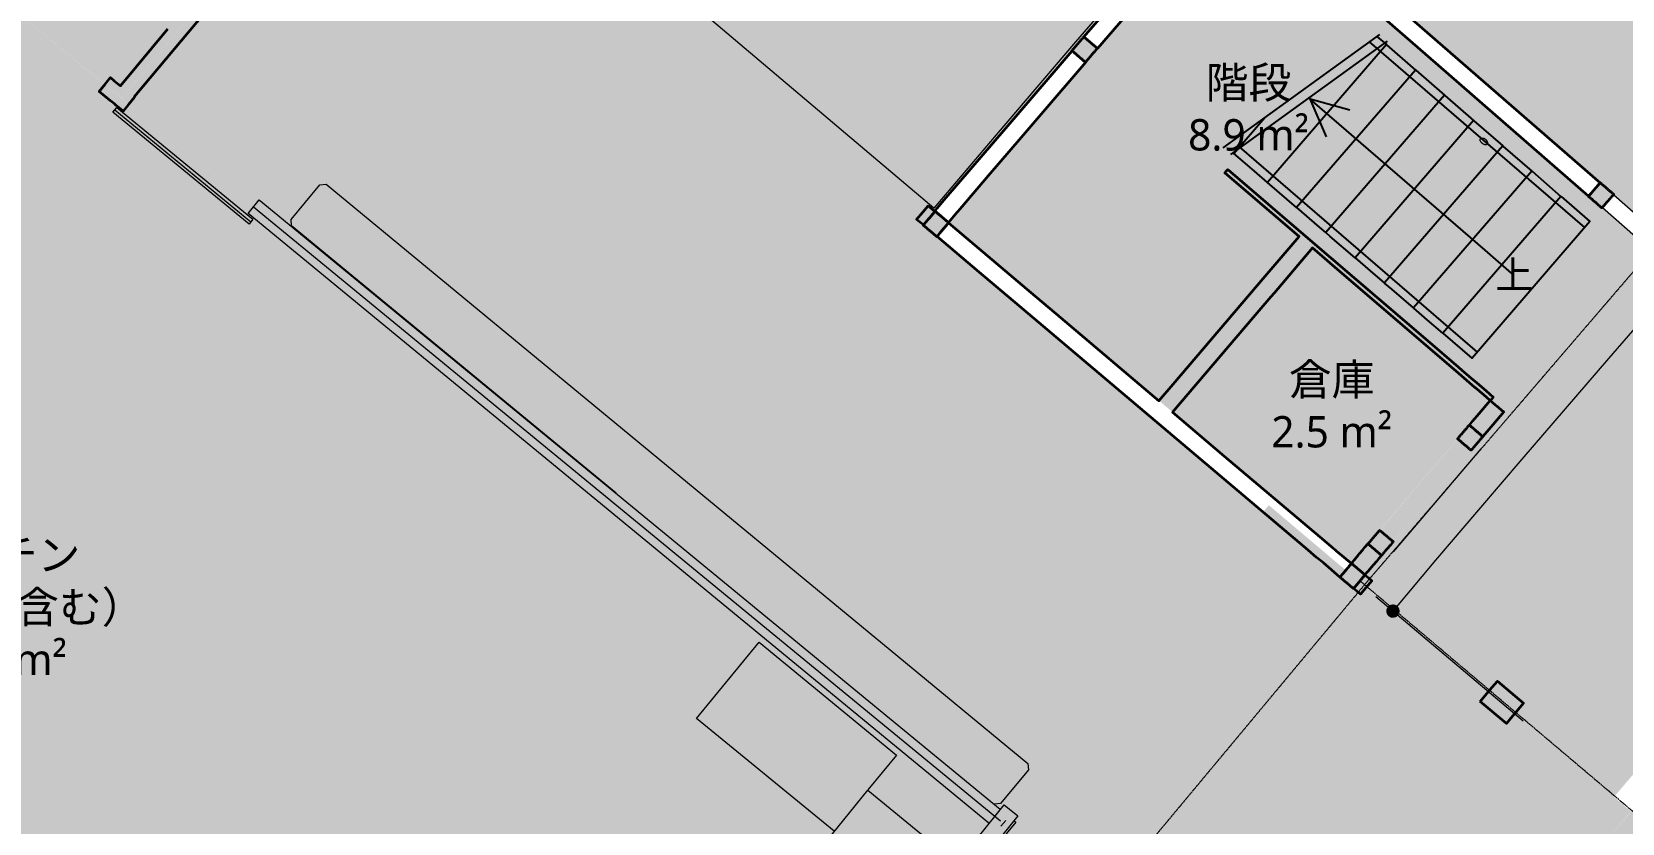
# Model space of a CAD drawing. Header units: millimetres. Extents: x -31757 to 121236, y -27283 to 63658.
# Drawn here: x 35335 to 46065, y 35771 to 41112 of the extents above; entities that cross this region are included whole.
import ezdxf

# ---------------------------------------------------------------- set-up
doc = ezdxf.new("R2010")
doc.units = ezdxf.units.MM
doc.linetypes.add('DASHDOT', pattern=[3.556, 2.54, -0.508, 0, -0.508])
doc.linetypes.add('PHANTOM', pattern=[6.35, 3.175, -0.635, 0.635, -0.635, 0.635, -0.635])
for name, color, linetype, lineweight in [('01_切断（構造・壁）', 7, 'Continuous', 35), ('02_切断（家具）', 8, 'Continuous', 18), ('03_切断（ガラス）', 5, 'Continuous', 13), ('06_部屋の色', 8, 'Continuous', 0), ('07_切断（建具）', 7, 'Continuous', 18), ('10_見えがかり', 7, 'Continuous', 13), ('11_見えがかり（家具）', 8, 'Continuous', 9), ('20_上部（屋根の外形・梁）', 8, 'PHANTOM', 9), ('40_通り芯', 1, 'DASHDOT', 9), ('50_寸法', 3, 'Continuous', 9), ('60_部屋名・面積', 7, 'Continuous', 13)]:
    doc.layers.add(name, color=color, linetype=linetype, lineweight=lineweight)
doc.styles.add('JP', font='NotoSansCJKjp-Regular.otf')

msp = doc.modelspace()

# ---------------------------------------------------------------- hatches: boundary and pattern name
at = {"layer": '01_切断（構造・壁）'}
for points in [[(42450, 40914), (42447, 40910), (42443, 40906), (42439, 40909), (42436, 40913), (42432, 40916), (42428, 40919), (42424, 40923), (42421, 40926), (42417, 40929), (42413, 40932), (42409, 40936), (42405, 40939), (42401, 40942), (42398, 40945), (42394, 40949), (42390, 40952), (42386, 40955), (42383, 40958), (42379, 40962), (42375, 40965), (42371, 40968), (42368, 40971), (42364, 40975), (42360, 40978), (42356, 40981), (42352, 40984), (42356, 40988), (42359, 40992), (42363, 40996), (42366, 41000), (42369, 41004), (42372, 41008), (42376, 41012), (42379, 41015), (42383, 41020), (42386, 41023), (42389, 41027), (42393, 41031), (42396, 41035), (42399, 41039), (42403, 41043), (42406, 41047), (42410, 41051), (42413, 41055), (42416, 41059), (42419, 41062), (42423, 41067), (42426, 41070), (42430, 41074), (42433, 41078), (42437, 41075), (42440, 41072), (42444, 41068), (42448, 41065), (42452, 41062), (42456, 41059), (42460, 41055), (42463, 41052), (42467, 41049), (42471, 41046), (42475, 41042), (42478, 41039), (42482, 41036), (42486, 41032), (42490, 41029), (42494, 41026), (42498, 41023), (42501, 41019), (42505, 41016), (42509, 41013), (42513, 41010), (42516, 41006), (42520, 41003), (42524, 41000), (42520, 40996), (42517, 40992), (42514, 40988), (42511, 40984), (42507, 40980), (42504, 40976), (42500, 40972), (42497, 40969), (42494, 40965), (42490, 40961), (42487, 40957), (42484, 40953), (42480, 40949), (42477, 40945), (42473, 40941), (42470, 40937), (42467, 40933), (42464, 40930), (42460, 40925), (42457, 40922), (42453, 40918)], [(45935, 39930), (45931, 39926), (45928, 39923), (45924, 39926), (45921, 39929), (45917, 39933), (45913, 39936), (45909, 39939), (45906, 39942), (45902, 39946), (45898, 39949), (45894, 39952), (45891, 39955), (45887, 39959), (45883, 39962), (45879, 39966), (45875, 39969), (45871, 39972), (45868, 39975), (45864, 39979), (45860, 39982), (45856, 39985), (45853, 39988), (45849, 39992), (45845, 39995), (45841, 39998), (45838, 40001), (45841, 40005), (45844, 40009), (45848, 40013), (45851, 40017), (45855, 40021), (45858, 40024), (45861, 40028), (45864, 40032), (45868, 40036), (45871, 40040), (45875, 40044), (45878, 40047), (45881, 40051), (45884, 40055), (45888, 40059), (45891, 40063), (45895, 40067), (45898, 40070), (45901, 40074), (45904, 40078), (45908, 40082), (45911, 40086), (45915, 40090), (45918, 40093), (45922, 40090), (45925, 40087), (45929, 40083), (45933, 40080), (45937, 40077), (45940, 40074), (45944, 40070), (45948, 40067), (45952, 40064), (45955, 40060), (45959, 40057), (45963, 40054), (45967, 40050), (45971, 40047), (45974, 40044), (45978, 40041), (45982, 40037), (45986, 40034), (45990, 40031), (45993, 40028), (45997, 40024), (46001, 40021), (46005, 40018), (46008, 40014), (46005, 40010), (46002, 40007), (45998, 40003), (45995, 39999), (45991, 39995), (45988, 39992), (45985, 39988), (45982, 39984), (45978, 39980), (45975, 39976), (45971, 39972), (45968, 39969), (45965, 39965), (45962, 39961), (45958, 39957), (45955, 39953), (45951, 39949), (45948, 39946), (45945, 39942), (45942, 39938), (45938, 39934)], [(41448, 39737), (41445, 39733), (41441, 39729), (41437, 39732), (41434, 39735), (41430, 39739), (41426, 39742), (41422, 39745), (41418, 39748), (41414, 39752), (41411, 39755), (41407, 39758), (41403, 39761), (41399, 39764), (41396, 39768), (41392, 39771), (41388, 39774), (41384, 39777), (41380, 39780), (41376, 39784), (41373, 39787), (41369, 39790), (41365, 39793), (41361, 39797), (41357, 39800), (41353, 39803), (41350, 39806), (41353, 39810), (41356, 39814), (41360, 39818), (41363, 39822), (41367, 39826), (41370, 39830), (41373, 39834), (41376, 39838), (41380, 39842), (41383, 39846), (41387, 39850), (41390, 39854), (41393, 39858), (41396, 39861), (41400, 39866), (41403, 39869), (41406, 39873), (41410, 39877), (41413, 39881), (41416, 39885), (41420, 39889), (41423, 39893), (41426, 39897), (41430, 39901), (41434, 39897), (41437, 39894), (41441, 39891), (41445, 39888), (41449, 39884), (41453, 39881), (41457, 39878), (41460, 39875), (41464, 39872), (41468, 39868), (41472, 39865), (41475, 39862), (41479, 39859), (41483, 39856), (41487, 39852), (41491, 39849), (41495, 39846), (41498, 39843), (41502, 39839), (41506, 39836), (41510, 39833), (41514, 39830), (41518, 39826), (41521, 39823), (41518, 39819), (41515, 39815), (41511, 39811), (41508, 39808), (41504, 39803), (41501, 39800), (41498, 39796), (41495, 39792), (41491, 39788), (41488, 39784), (41484, 39780), (41481, 39776), (41478, 39772), (41475, 39768), (41471, 39764), (41468, 39760), (41464, 39756), (41461, 39752), (41458, 39748), (41455, 39745), (41451, 39740)], [(45053, 38295), (45049, 38291), (45046, 38288), (45042, 38291), (45038, 38294), (45034, 38297), (45031, 38300), (45027, 38304), (45023, 38307), (45019, 38310), (45016, 38313), (45012, 38317), (45008, 38320), (45004, 38323), (45000, 38326), (44996, 38330), (44993, 38333), (44989, 38336), (44985, 38339), (44981, 38343), (44978, 38346), (44974, 38349), (44970, 38352), (44966, 38356), (44962, 38359), (44958, 38362), (44955, 38365), (44958, 38370), (44961, 38373), (44965, 38377), (44968, 38381), (44971, 38385), (44975, 38389), (44978, 38393), (44981, 38396), (44985, 38400), (44988, 38404), (44991, 38408), (44994, 38412), (44998, 38416), (45001, 38419), (45004, 38423), (45007, 38427), (45011, 38431), (45014, 38435), (45018, 38439), (45021, 38442), (45024, 38447), (45027, 38450), (45031, 38454), (45034, 38458), (45038, 38454), (45041, 38451), (45045, 38448), (45049, 38445), (45053, 38441), (45057, 38438), (45061, 38435), (45064, 38432), (45068, 38428), (45072, 38425), (45076, 38422), (45079, 38419), (45083, 38415), (45087, 38412), (45091, 38409), (45095, 38406), (45099, 38402), (45102, 38399), (45106, 38396), (45110, 38393), (45114, 38389), (45117, 38386), (45121, 38383), (45125, 38380), (45122, 38376), (45118, 38372), (45115, 38368), (45112, 38364), (45108, 38360), (45105, 38357), (45102, 38353), (45099, 38349), (45095, 38345), (45092, 38341), (45089, 38337), (45085, 38334), (45082, 38330), (45079, 38326), (45075, 38322), (45072, 38318), (45069, 38314), (45066, 38311), (45062, 38307), (45059, 38303), (45056, 38299)], [(44449, 37586), (44445, 37582), (44442, 37578), (44438, 37581), (44434, 37585), (44430, 37588), (44427, 37591), (44423, 37594), (44419, 37597), (44415, 37601), (44412, 37604), (44408, 37607), (44404, 37610), (44400, 37614), (44396, 37617), (44392, 37620), (44389, 37623), (44385, 37627), (44381, 37630), (44377, 37633), (44373, 37636), (44369, 37640), (44366, 37643), (44362, 37646), (44358, 37649), (44354, 37653), (44351, 37656), (44354, 37660), (44357, 37663), (44361, 37667), (44364, 37671), (44367, 37675), (44370, 37679), (44374, 37683), (44377, 37687), (44380, 37691), (44383, 37694), (44387, 37698), (44390, 37702), (44393, 37706), (44396, 37710), (44400, 37714), (44403, 37717), (44406, 37722), (44410, 37725), (44413, 37729), (44416, 37733), (44420, 37737), (44423, 37741), (44426, 37745), (44429, 37748), (44433, 37745), (44437, 37742), (44441, 37738), (44444, 37735), (44448, 37732), (44452, 37729), (44456, 37726), (44460, 37722), (44464, 37719), (44467, 37716), (44471, 37713), (44475, 37710), (44479, 37706), (44483, 37703), (44487, 37700), (44490, 37697), (44494, 37693), (44498, 37690), (44502, 37687), (44505, 37684), (44509, 37680), (44513, 37677), (44517, 37674), (44521, 37671), (44517, 37667), (44514, 37663), (44511, 37659), (44508, 37655), (44504, 37651), (44501, 37648), (44498, 37643), (44494, 37640), (44491, 37636), (44488, 37632), (44484, 37628), (44481, 37624), (44478, 37620), (44475, 37617), (44471, 37613), (44468, 37609), (44465, 37605), (44462, 37601), (44458, 37597), (44455, 37593), (44452, 37589)], [(44259, 37362), (44256, 37357), (44252, 37354), (44248, 37357), (44245, 37360), (44241, 37364), (44237, 37367), (44233, 37370), (44229, 37373), (44225, 37377), (44222, 37380), (44218, 37383), (44214, 37386), (44210, 37390), (44207, 37393), (44203, 37396), (44199, 37399), (44195, 37402), (44191, 37405), (44187, 37409), (44184, 37412), (44180, 37415), (44176, 37418), (44172, 37422), (44168, 37425), (44164, 37428), (44161, 37431), (44164, 37435), (44167, 37439), (44171, 37443), (44174, 37447), (44177, 37451), (44180, 37454), (44184, 37459), (44187, 37462), (44190, 37466), (44193, 37470), (44197, 37474), (44200, 37478), (44203, 37482), (44207, 37485), (44210, 37490), (44213, 37493), (44217, 37497), (44220, 37501), (44223, 37505), (44226, 37509), (44230, 37513), (44233, 37516), (44236, 37520), (44239, 37524), (44243, 37521), (44247, 37518), (44251, 37514), (44255, 37511), (44259, 37508), (44262, 37505), (44266, 37501), (44270, 37498), (44274, 37495), (44277, 37492), (44281, 37488), (44285, 37485), (44289, 37482), (44293, 37479), (44297, 37476), (44300, 37472), (44304, 37469), (44308, 37466), (44312, 37463), (44316, 37460), (44320, 37456), (44323, 37453), (44327, 37450), (44331, 37447), (44327, 37443), (44324, 37439), (44321, 37435), (44318, 37431), (44314, 37427), (44311, 37423), (44308, 37419), (44305, 37416), (44301, 37412), (44298, 37408), (44295, 37404), (44292, 37400), (44288, 37396), (44285, 37393), (44282, 37388), (44279, 37385), (44275, 37381), (44272, 37377), (44269, 37373), (44265, 37369), (44262, 37365)], [(45107, 36593), (45188, 36688), (45223, 36730), (45400, 36581), (45314, 36480), (45284, 36444)]]:
    msp.add_hatch(color=7, dxfattribs=at).paths.add_polyline_path(points)
at = {"layer": '06_部屋の色', "true_color": 0xf6e3a4}
h = msp.add_hatch(color=8, dxfattribs=at)
h.paths.add_polyline_path([(37122, 42081), (37461, 42485), (37800, 42888), (36072, 44349), (39235, 48988), (39431, 49277), (39323, 49374), (39317, 49379), (39497, 49643), (39611, 49541), (39796, 49811), (39687, 49908), (39681, 49914), (39862, 50178), (39976, 50075), (40010, 50125), (40041, 50171), (41256, 51954), (41149, 52052), (41143, 52058), (41324, 52323), (41429, 52225), (41436, 52219), (41622, 52490), (41515, 52589), (41509, 52595), (41690, 52860), (41802, 52756), (41822, 52784), (42461, 53722), (42490, 53764), (42586, 53896), (42600, 53915), (42604, 53920), (42709, 54046), (42719, 54058), (42788, 54137), (42790, 54139), (42852, 54249), (42854, 54252), (42854, 54252), (42856, 54255), (43006, 54495), (43009, 54498), (43180, 54719), (43182, 54722), (43373, 54925), (43377, 54928), (43586, 55112), (43590, 55115), (43816, 55278), (43818, 55279), (44025, 55400), (44061, 55421), (44278, 55521), (44318, 55540), (44544, 55619), (44585, 55633), (44818, 55690), (44860, 55700), (45097, 55735), (45140, 55741), (45141, 55741), (45145, 55741), (45427, 55755), (45483, 55755), (47818, 55755), (47818, 55903), (47818, 55907), (51414, 55906), (51414, 55760), (51414, 55754), (51454, 55754), (51466, 55754), (54574, 55754), (54614, 55754), (54615, 55754), (54622, 55754), (54623, 55753), (54625, 55753), (54626, 55753), (54921, 55738), (54925, 55738), (55214, 55694), (55218, 55693), (55501, 55620), (55505, 55619), (55779, 55518), (55782, 55516), (56045, 55389), (56049, 55387), (56297, 55233), (56300, 55231), (56532, 55053), (56533, 55052), (56745, 54854), (56751, 54848), (56772, 54826), (56777, 54821), (56821, 54775), (56992, 54598), (59428, 52068), (59747, 51737), (59781, 51701), (59794, 51688), (59792, 51686), (59686, 51582), (59788, 51476), (59791, 51473), (59705, 51389), (59196, 50899), (59144, 50848), (59044, 50950), (59038, 50957), (59034, 50953), (59034, 50953), (59033, 50952), (59030, 50949), (58743, 50667), (58402, 50335), (58400, 50333), (58394, 50327), (57903, 49840), (57893, 49829), (57459, 49402), (57564, 49297), (57567, 49294), (57503, 49231), (57154, 48880), (56803, 48531), (56319, 48038), (56154, 47872), (56046, 47978), (55702, 47632), (55696, 47625), (55514, 47438), (55619, 47335), (55623, 47332), (55471, 47175), (55131, 46829), (54643, 46321), (54162, 45825), (53815, 45458), (53743, 45383), (53638, 45483), (53633, 45488), (53421, 45268), (53528, 45166), (53531, 45163), (53479, 45109), (52997, 44595), (52522, 44093), (52296, 43849), (52190, 43948), (52185, 43952), (52072, 43830), (52068, 43826), (51743, 43480), (51738, 43475), (51736, 43472), (51731, 43467), (51730, 43466), (51273, 42967), (51269, 42963), (50788, 42443), (50778, 42432), (50471, 42092), (50464, 42085), (50123, 41712), (49662, 41198), (49653, 41188), (49653, 41188), (49652, 41187), (49194, 40681), (49189, 40674), (48872, 40316), (48867, 40311), (48535, 39939), (48530, 39933), (48073, 39411), (48066, 39403), (47609, 38885), (47437, 38687), (47550, 38589), (47552, 38587), (47406, 38418), (47074, 38038), (46616, 37502), (46165, 36979), (45852, 36609), (45591, 36302), (44601, 37139), (44292, 37400), (44790, 37987), (45303, 38587), (45805, 39171), (46310, 39752), (43445, 42248), (42931, 41656), (42419, 41062), (41910, 40467), (41390, 39854), (41350, 39806), (43641, 37870), (43190, 37334), (42701, 36749), (42376, 36358), (41893, 35774), (41891, 35772), (41888, 35772), (35948, 40658), (35946, 40662), (35947, 40665), (36615, 41474)])
h.paths.add_polyline_path([(52362, 48400), (52291, 48478), (52216, 48550), (52136, 48618), (52052, 48681), (51964, 48738), (51873, 48788), (51778, 48833), (51681, 48872), (51581, 48904), (51480, 48930), (51377, 48948), (51273, 48961), (51168, 48966), (51064, 48964), (50959, 48956), (50856, 48941), (50753, 48919), (50653, 48890), (50554, 48855), (50458, 48813), (50365, 48765), (50275, 48712), (50189, 48652), (50107, 48587), (50029, 48517), (49956, 48442), (49888, 48362), (49826, 48278), (49769, 48190), (49718, 48099), (49673, 48004), (49635, 47907), (49602, 47807), (49577, 47706), (49558, 47603), (49546, 47499), (49541, 47394), (49542, 47289), (49551, 47185), (49566, 47081), (49588, 46979), (49617, 46878), (49652, 46780), (49693, 46684), (49741, 46590), (49795, 46500), (49854, 46414), (49919, 46332), (49989, 46255), (50065, 46182), (50144, 46114), (50228, 46051), (50316, 45995), (50408, 45944), (50502, 45899), (50600, 45860), (50699, 45828), (50801, 45802), (50904, 45784), (51008, 45772), (51113, 45766), (51217, 45768), (51322, 45776), (51425, 45792), (51527, 45814), (51628, 45842), (51727, 45877), (51823, 45919), (51916, 45967), (52006, 46020), (52092, 46080), (52174, 46145), (52252, 46215), (52325, 46290), (52393, 46370), (52455, 46454), (52512, 46542), (52563, 46633), (52608, 46728), (52646, 46825), (52678, 46925), (52704, 47027), (52723, 47130), (52735, 47234), (52740, 47338), (52739, 47443), (52730, 47547), (52715, 47651), (52693, 47753), (52664, 47854), (52629, 47952), (52588, 48049), (52540, 48142), (52486, 48232), (52427, 48318)], flags=0)
at = {"layer": '06_部屋の色', "true_color": 0xe9dfcf}
h = msp.add_hatch(color=8, dxfattribs=at)
h.paths.add_polyline_path([(41967, 30770), (42315, 31207), (42442, 31367), (42919, 31963), (43399, 32557), (43881, 33150), (44200, 33539), (44365, 33740), (44851, 34329), (45339, 34916), (45829, 35501), (46125, 35850), (46125, 35850), (46187, 35924), (46189, 35923), (47685, 37667), (47984, 38015), (47986, 38017), (48082, 38128), (48082, 38129), (48082, 38129), (48097, 38145), (48132, 38185), (48164, 38221), (48182, 38241), (49656, 39910), (49971, 40267), (49973, 40268), (50070, 40378), (50070, 40378), (50070, 40378), (50070, 40378), (50070, 40378), (50081, 40390), (50128, 40442), (50171, 40490), (51671, 42137), (51991, 42489), (51993, 42491), (52091, 42599), (52092, 42600), (52107, 42616), (52194, 42709), (52633, 43177), (52741, 43293), (52764, 43317), (54145, 44790), (54145, 44790), (54145, 44790), (54145, 44790), (56062, 46776), (56226, 46947), (56230, 46951), (56619, 47342), (56654, 47378), (56651, 47382), (57158, 47895), (57697, 48436), (58061, 48799), (58064, 48796), (58321, 49055), (58347, 49081), (58347, 49081), (60377, 51065), (60491, 51176), (60495, 51180), (60495, 51180), (60495, 51180), (60613, 51292), (60817, 51486), (60930, 51593), (60929, 51595), (61146, 51801), (61148, 51800), (61658, 52283), (61656, 52285), (62561, 53144), (62563, 53142), (62607, 53185), (62934, 52836), (62999, 52898), (62999, 52898), (62999, 52898), (62999, 52898), (63065, 52959), (62739, 53308), (62784, 53349), (62782, 53351), (64437, 54875), (64438, 54874), (64815, 55221), (64813, 55222), (64880, 55283), (66090, 53950), (65530, 53441), (64973, 52929), (64418, 52415), (63902, 51934), (63312, 51381), (62763, 50861), (62215, 50339), (61742, 49884), (61125, 49288), (60583, 48760), (60044, 48230), (59613, 47804), (58970, 47163), (58436, 46627), (57904, 46089), (57514, 45692), (57514, 45692), (57374, 45549), (56846, 45006), (56320, 44462), (55796, 43916), (55448, 43551), (55448, 43551), (55274, 43368), (54754, 42818), (54236, 42266), (53721, 41713), (53416, 41383), (53207, 41157), (52695, 40599), (52186, 40040), (51679, 39478), (51412, 39181), (51173, 38915), (50670, 38350), (50169, 37783), (49670, 37214), (49441, 36952), (49173, 36643), (48678, 36070), (48186, 35496), (47695, 34920), (47499, 34688), (47207, 34342), (46721, 33762), (46236, 33180), (45755, 32597), (45595, 32401), (45275, 32011), (44797, 31424), (44322, 30835), (43849, 30245), (43726, 30090), (43378, 29652), (43230, 29465), (42762, 29834), (42720, 29861), (42671, 29881), (42618, 29894), (42562, 29903), (42502, 29908), (42441, 29911), (42316, 29914), (42255, 29917), (42192, 29917), (42123, 29911), (42051, 29900), (41904, 29875), (41834, 29866), (41767, 29862), (41707, 29867), (41655, 29881), (41608, 29902), (41561, 29923), (41515, 29946), (41471, 29971), (41429, 29997), (41388, 30026), (40499, 28894), (41023, 29569), (41494, 30170)])
h.paths.add_polyline_path([(46390, 35759), (46284, 35849), (46279, 35843), (46218, 35771), (46336, 35671), (46342, 35678), (46402, 35750)], flags=0)
at = {"layer": '06_部屋の色', "true_color": 0xc9c1e3}
for points in [[(36447, 41271), (35944, 40662), (34416, 41918), (35125, 42958), (35169, 43024), (35056, 43118), (35052, 43122), (35532, 43826), (35536, 43823), (35649, 43728), (36072, 44349), (37800, 42888), (37461, 42485), (36953, 41879)], [(31827, 37732), (31827, 37734), (31827, 37734), (31827, 37735), (31827, 37735), (31828, 37738), (31830, 37744), (31870, 37913), (31870, 37913), (31922, 38079), (31926, 38092), (31989, 38254), (31994, 38266), (32067, 38424), (32072, 38436), (32156, 38589), (32162, 38600), (32256, 38749), (32263, 38760), (32273, 38774), (32283, 38789), (32399, 38959), (32423, 38995), (34416, 41918), (41890, 35770), (41407, 35180), (40926, 34589), (40447, 33995), (39970, 33400), (39495, 32804), (39023, 32205), (38553, 31605), (38240, 31204), (38022, 30922), (33553, 34376), (33243, 34616), (32897, 34883), (32878, 34898), (32877, 34898), (32874, 34901), (32730, 35020), (32594, 35149), (32592, 35150), (32591, 35152), (32591, 35152), (32473, 35278), (32366, 35178), (32362, 35175), (32352, 35186), (32227, 35339), (32113, 35499), (32010, 35667), (31918, 35841), (31839, 36017), (31972, 36076), (31978, 36079), (31913, 36254), (31913, 36257), (31860, 36434), (31860, 36436), (31819, 36616), (31818, 36619), (31790, 36801), (31789, 36803), (31772, 36987), (31772, 36988), (31768, 37172), (31768, 37174), (31768, 37174), (31768, 37177), (31775, 37361), (31775, 37364), (31795, 37547), (31795, 37550), (31827, 37731), (31827, 37732), (31827, 37732)]]:
    msp.add_hatch(color=8, dxfattribs=at).paths.add_polyline_path(points)
at = {"layer": '06_部屋の色', "true_color": 0xd9d3ec}
for points in [[(42490, 40961), (42978, 41527), (43454, 42076), (46230, 39660), (45749, 39105), (45270, 38549), (44806, 38006), (44331, 37447), (44240, 37523), (44714, 38082), (45177, 38623), (43976, 39653), (43536, 39139), (43032, 38545), (41521, 39823), (42018, 40409)], [(43497, 39091), (43976, 39652), (45176, 38623), (44713, 38082), (44239, 37524), (43033, 38545)]]:
    msp.add_hatch(color=8, dxfattribs=at).paths.add_polyline_path(points)
at = {"layer": '06_部屋の色', "true_color": 0xe9dfcf}
for points in [[(46010, 35948), (46124, 35851), (45802, 35468), (45480, 35085), (45159, 34701), (44839, 34316), (44361, 33737), (44044, 33350), (43727, 32962), (43412, 32574), (43097, 32185), (42627, 31599), (42315, 31208), (42003, 30816), (41693, 30424), (41384, 30030), (38866, 32005), (39338, 32604), (39653, 33003), (39970, 33400), (40288, 33797), (40606, 34193), (40926, 34589), (41246, 34983), (41568, 35377), (41890, 35770), (42214, 36162), (42538, 36553), (42863, 36944), (43190, 37334), (43681, 37917), (45590, 36303), (46077, 36877), (46567, 37450), (47058, 38021), (47552, 38590), (47967, 38228), (47474, 37661), (46984, 37092), (46496, 36520)], [(44203, 33543), (46119, 35842), (46336, 35659), (46342, 35667), (56560, 27029), (55663, 25952), (55690, 25929), (54793, 24853)]]:
    msp.add_hatch(color=8, dxfattribs=at).paths.add_polyline_path(points)
at = {"layer": '50_寸法'}
msp.add_hatch(color=7, dxfattribs=at).paths.add_polyline_path([(44554, 37174), (44548, 37168), (44541, 37163), (44532, 37160), (44524, 37158), (44515, 37158), (44506, 37159), (44498, 37162), (44491, 37167), (44484, 37173), (44479, 37181), (44476, 37189), (44474, 37197), (44474, 37206), (44475, 37215), (44479, 37223), (44484, 37231), (44490, 37237), (44497, 37242), (44505, 37245), (44514, 37247), (44522, 37247), (44531, 37246), (44539, 37243), (44547, 37238), (44553, 37232), (44558, 37224), (44562, 37216), (44563, 37208), (44564, 37199), (44562, 37190), (44559, 37182)])

# ---------------------------------------------------------------- linework, layer by layer
at = {"layer": '01_切断（構造・壁）'}
for points in [[(44064, 41706), (45917, 40093), (45856, 40022), (45838, 40002), (44687, 41005), (43986, 41615)], [(36660, 41432), (36026, 40672), (36028, 40670), (36008, 40645), (35988, 40621), (35952, 40577), (35949, 40579), (35949, 40579), (35947, 40581), (35905, 40615), (35894, 40625), (35867, 40647), (35790, 40710), (35830, 40759), (35866, 40803), (35891, 40782), (35933, 40748), (36253, 41132)], [(42927, 41467), (42525, 40999), (42525, 40999), (42525, 40999), (42477, 41040), (42471, 41045), (42434, 41077), (42434, 41077), (42434, 41077), (42599, 41269)], [(42450, 40914), (42447, 40910), (42443, 40906), (42439, 40909), (42436, 40913), (42432, 40916), (42428, 40919), (42424, 40923), (42421, 40926), (42417, 40929), (42413, 40932), (42409, 40936), (42405, 40939), (42401, 40942), (42398, 40945), (42394, 40949), (42390, 40952), (42386, 40955), (42383, 40958), (42379, 40962), (42375, 40965), (42371, 40968), (42368, 40971), (42364, 40975), (42360, 40978), (42356, 40981), (42352, 40984), (42356, 40988), (42359, 40992), (42363, 40996), (42366, 41000), (42369, 41004), (42372, 41008), (42376, 41012), (42379, 41015), (42383, 41020), (42386, 41023), (42389, 41027), (42393, 41031), (42396, 41035), (42399, 41039), (42403, 41043), (42406, 41047), (42410, 41051), (42413, 41055), (42416, 41059), (42419, 41062), (42423, 41067), (42426, 41070), (42430, 41074), (42433, 41078), (42437, 41075), (42440, 41072), (42444, 41068), (42448, 41065), (42452, 41062), (42456, 41059), (42460, 41055), (42463, 41052), (42467, 41049), (42471, 41046), (42475, 41042), (42478, 41039), (42482, 41036), (42486, 41032), (42490, 41029), (42494, 41026), (42498, 41023), (42501, 41019), (42505, 41016), (42509, 41013), (42513, 41010), (42516, 41006), (42520, 41003), (42524, 41000), (42520, 40996), (42517, 40992), (42514, 40988), (42511, 40984), (42507, 40980), (42504, 40976), (42500, 40972), (42497, 40969), (42494, 40965), (42490, 40961), (42487, 40957), (42484, 40953), (42480, 40949), (42477, 40945), (42473, 40941), (42470, 40937), (42467, 40933), (42464, 40930), (42460, 40925), (42457, 40922), (42453, 40918), (42450, 40914)], [(41466, 39948), (41505, 39993), (41505, 39993), (41906, 40462), (42354, 40983), (42354, 40983), (42354, 40983), (42402, 40942), (42426, 40921), (42445, 40905), (42146, 40557), (41997, 40383), (41802, 40155), (41596, 39915), (41580, 39897), (41576, 39892), (41519, 39825), (41476, 39862), (41471, 39867), (41430, 39901), (41391, 39855), (41388, 39851), (41351, 39808), (41351, 39808), (41351, 39808), (41327, 39828), (41305, 39846), (41346, 39895), (41383, 39938), (41426, 39901), (41428, 39904), (41428, 39904), (41436, 39913), (41445, 39924), (41445, 39924), (41466, 39948)], [(43604, 39401), (43657, 39463), (43885, 39731), (43885, 39731), (43885, 39731), (43528, 40036), (43384, 40160), (43384, 40160), (43384, 40160), (43395, 40173), (43404, 40183), (43404, 40183), (43404, 40183), (43944, 39720), (44751, 39028), (44960, 38848), (44960, 38848), (44960, 38848), (44960, 38848), (44983, 38829), (44983, 38829), (45047, 38774), (45084, 38742), (45145, 38690), (45195, 38646), (45186, 38635), (45176, 38623), (45176, 38623), (45175, 38623), (45222, 38584), (45223, 38583), (45256, 38554), (45266, 38546), (45192, 38459), (45125, 38380), (45125, 38380), (45125, 38380), (45077, 38421), (45034, 38458), (45034, 38458), (45034, 38458), (45058, 38487), (45100, 38536), (45175, 38624), (45132, 38661), (45075, 38710), (45072, 38712), (44963, 38806), (44963, 38806), (44094, 39551), (44094, 39551), (44043, 39595), (43976, 39653), (43717, 39349), (43695, 39323), (43628, 39244), (43031, 38544), (43380, 38249), (44025, 37704), (44116, 37627), (44126, 37619), (44136, 37610), (44238, 37524), (44239, 37525), (44239, 37525), (44248, 37535), (44258, 37547), (44287, 37582), (44294, 37590), (44316, 37616), (44332, 37635), (44350, 37656), (44350, 37656), (44350, 37656), (44374, 37636), (44398, 37615), (44442, 37578), (44424, 37557), (44422, 37555), (44408, 37538), (44386, 37512), (44349, 37469), (44339, 37458), (44330, 37447), (44330, 37447), (44330, 37447), (44285, 37485), (44282, 37488), (44240, 37524), (44239, 37524), (44239, 37524), (44201, 37479), (44198, 37475), (44161, 37432), (44049, 37527), (44003, 37565), (43947, 37613), (41999, 39260), (41728, 39489), (41443, 39730), (41443, 39730), (41443, 39730), (41478, 39772), (41520, 39822), (41520, 39822), (41520, 39822), (42076, 39352), (42276, 39183), (42940, 38622), (43035, 38734), (43604, 39401)], [(45935, 39930), (45931, 39926), (45928, 39923), (45924, 39926), (45921, 39929), (45917, 39933), (45913, 39936), (45909, 39939), (45906, 39942), (45902, 39946), (45898, 39949), (45894, 39952), (45891, 39955), (45887, 39959), (45883, 39962), (45879, 39966), (45875, 39969), (45871, 39972), (45868, 39975), (45864, 39979), (45860, 39982), (45856, 39985), (45853, 39988), (45849, 39992), (45845, 39995), (45841, 39998), (45838, 40001), (45841, 40005), (45844, 40009), (45848, 40013), (45851, 40017), (45855, 40021), (45858, 40024), (45861, 40028), (45864, 40032), (45868, 40036), (45871, 40040), (45875, 40044), (45878, 40047), (45881, 40051), (45884, 40055), (45888, 40059), (45891, 40063), (45895, 40067), (45898, 40070), (45901, 40074), (45904, 40078), (45908, 40082), (45911, 40086), (45915, 40090), (45918, 40093), (45922, 40090), (45925, 40087), (45929, 40083), (45933, 40080), (45937, 40077), (45940, 40074), (45944, 40070), (45948, 40067), (45952, 40064), (45955, 40060), (45959, 40057), (45963, 40054), (45967, 40050), (45971, 40047), (45974, 40044), (45978, 40041), (45982, 40037), (45986, 40034), (45990, 40031), (45993, 40028), (45997, 40024), (46001, 40021), (46005, 40018), (46008, 40014), (46005, 40010), (46002, 40007), (45998, 40003), (45995, 39999), (45991, 39995), (45988, 39992), (45985, 39988), (45982, 39984), (45978, 39980), (45975, 39976), (45971, 39972), (45968, 39969), (45965, 39965), (45962, 39961), (45958, 39957), (45955, 39953), (45951, 39949), (45948, 39946), (45945, 39942), (45942, 39938), (45938, 39934), (45935, 39930)], [(41448, 39737), (41445, 39733), (41441, 39729), (41437, 39732), (41434, 39735), (41430, 39739), (41426, 39742), (41422, 39745), (41418, 39748), (41414, 39752), (41411, 39755), (41407, 39758), (41403, 39761), (41399, 39764), (41396, 39768), (41392, 39771), (41388, 39774), (41384, 39777), (41380, 39780), (41376, 39784), (41373, 39787), (41369, 39790), (41365, 39793), (41361, 39797), (41357, 39800), (41353, 39803), (41350, 39806), (41353, 39810), (41356, 39814), (41360, 39818), (41363, 39822), (41367, 39826), (41370, 39830), (41373, 39834), (41376, 39838), (41380, 39842), (41383, 39846), (41387, 39850), (41390, 39854), (41393, 39858), (41396, 39861), (41400, 39866), (41403, 39869), (41406, 39873), (41410, 39877), (41413, 39881), (41416, 39885), (41420, 39889), (41423, 39893), (41426, 39897), (41430, 39901), (41434, 39897), (41437, 39894), (41441, 39891), (41445, 39888), (41449, 39884), (41453, 39881), (41457, 39878), (41460, 39875), (41464, 39872), (41468, 39868), (41472, 39865), (41475, 39862), (41479, 39859), (41483, 39856), (41487, 39852), (41491, 39849), (41495, 39846), (41498, 39843), (41502, 39839), (41506, 39836), (41510, 39833), (41514, 39830), (41518, 39826), (41521, 39823), (41518, 39819), (41515, 39815), (41511, 39811), (41508, 39808), (41504, 39803), (41501, 39800), (41498, 39796), (41495, 39792), (41491, 39788), (41488, 39784), (41484, 39780), (41481, 39776), (41478, 39772), (41475, 39768), (41471, 39764), (41468, 39760), (41464, 39756), (41461, 39752), (41458, 39748), (41455, 39745), (41451, 39740), (41448, 39737)], [(45053, 38295), (45049, 38291), (45046, 38288), (45042, 38291), (45038, 38294), (45034, 38297), (45031, 38300), (45027, 38304), (45023, 38307), (45019, 38310), (45016, 38313), (45012, 38317), (45008, 38320), (45004, 38323), (45000, 38326), (44996, 38330), (44993, 38333), (44989, 38336), (44985, 38339), (44981, 38343), (44978, 38346), (44974, 38349), (44970, 38352), (44966, 38356), (44962, 38359), (44958, 38362), (44955, 38365), (44958, 38370), (44961, 38373), (44965, 38377), (44968, 38381), (44971, 38385), (44975, 38389), (44978, 38393), (44981, 38396), (44985, 38400), (44988, 38404), (44991, 38408), (44994, 38412), (44998, 38416), (45001, 38419), (45004, 38423), (45007, 38427), (45011, 38431), (45014, 38435), (45018, 38439), (45021, 38442), (45024, 38447), (45027, 38450), (45031, 38454), (45034, 38458), (45038, 38454), (45041, 38451), (45045, 38448), (45049, 38445), (45053, 38441), (45057, 38438), (45061, 38435), (45064, 38432), (45068, 38428), (45072, 38425), (45076, 38422), (45079, 38419), (45083, 38415), (45087, 38412), (45091, 38409), (45095, 38406), (45099, 38402), (45102, 38399), (45106, 38396), (45110, 38393), (45114, 38389), (45117, 38386), (45121, 38383), (45125, 38380), (45122, 38376), (45118, 38372), (45115, 38368), (45112, 38364), (45108, 38360), (45105, 38357), (45102, 38353), (45099, 38349), (45095, 38345), (45092, 38341), (45089, 38337), (45085, 38334), (45082, 38330), (45079, 38326), (45075, 38322), (45072, 38318), (45069, 38314), (45066, 38311), (45062, 38307), (45059, 38303), (45056, 38299), (45053, 38295)], [(44449, 37586), (44445, 37582), (44442, 37578), (44438, 37581), (44434, 37585), (44430, 37588), (44427, 37591), (44423, 37594), (44419, 37597), (44415, 37601), (44412, 37604), (44408, 37607), (44404, 37610), (44400, 37614), (44396, 37617), (44392, 37620), (44389, 37623), (44385, 37627), (44381, 37630), (44377, 37633), (44373, 37636), (44369, 37640), (44366, 37643), (44362, 37646), (44358, 37649), (44354, 37653), (44351, 37656), (44354, 37660), (44357, 37663), (44361, 37667), (44364, 37671), (44367, 37675), (44370, 37679), (44374, 37683), (44377, 37687), (44380, 37691), (44383, 37694), (44387, 37698), (44390, 37702), (44393, 37706), (44396, 37710), (44400, 37714), (44403, 37717), (44406, 37722), (44410, 37725), (44413, 37729), (44416, 37733), (44420, 37737), (44423, 37741), (44426, 37745), (44429, 37748), (44433, 37745), (44437, 37742), (44441, 37738), (44444, 37735), (44448, 37732), (44452, 37729), (44456, 37726), (44460, 37722), (44464, 37719), (44467, 37716), (44471, 37713), (44475, 37710), (44479, 37706), (44483, 37703), (44487, 37700), (44490, 37697), (44494, 37693), (44498, 37690), (44502, 37687), (44505, 37684), (44509, 37680), (44513, 37677), (44517, 37674), (44521, 37671), (44517, 37667), (44514, 37663), (44511, 37659), (44508, 37655), (44504, 37651), (44501, 37648), (44498, 37643), (44494, 37640), (44491, 37636), (44488, 37632), (44484, 37628), (44481, 37624), (44478, 37620), (44475, 37617), (44471, 37613), (44468, 37609), (44465, 37605), (44462, 37601), (44458, 37597), (44455, 37593), (44452, 37589), (44449, 37586)], [(44259, 37362), (44256, 37357), (44252, 37354), (44248, 37357), (44245, 37360), (44241, 37364), (44237, 37367), (44233, 37370), (44229, 37373), (44225, 37377), (44222, 37380), (44218, 37383), (44214, 37386), (44210, 37390), (44207, 37393), (44203, 37396), (44199, 37399), (44195, 37402), (44191, 37405), (44187, 37409), (44184, 37412), (44180, 37415), (44176, 37418), (44172, 37422), (44168, 37425), (44164, 37428), (44161, 37431), (44164, 37435), (44167, 37439), (44171, 37443), (44174, 37447), (44177, 37451), (44180, 37454), (44184, 37459), (44187, 37462), (44190, 37466), (44193, 37470), (44197, 37474), (44200, 37478), (44203, 37482), (44207, 37485), (44210, 37490), (44213, 37493), (44217, 37497), (44220, 37501), (44223, 37505), (44226, 37509), (44230, 37513), (44233, 37516), (44236, 37520), (44239, 37524), (44243, 37521), (44247, 37518), (44251, 37514), (44255, 37511), (44259, 37508), (44262, 37505), (44266, 37501), (44270, 37498), (44274, 37495), (44277, 37492), (44281, 37488), (44285, 37485), (44289, 37482), (44293, 37479), (44297, 37476), (44300, 37472), (44304, 37469), (44308, 37466), (44312, 37463), (44316, 37460), (44320, 37456), (44323, 37453), (44327, 37450), (44331, 37447), (44327, 37443), (44324, 37439), (44321, 37435), (44318, 37431), (44314, 37427), (44311, 37423), (44308, 37419), (44305, 37416), (44301, 37412), (44298, 37408), (44295, 37404), (44292, 37400), (44288, 37396), (44285, 37393), (44282, 37388), (44279, 37385), (44275, 37381), (44272, 37377), (44269, 37373), (44265, 37369), (44262, 37365), (44259, 37362)], [(44335, 37359), (44299, 37316), (44275, 37336), (44253, 37354), (44294, 37403), (44330, 37446), (44352, 37428), (44376, 37407), (44335, 37359)], [(45107, 36593), (45188, 36688), (45223, 36730), (45400, 36581), (45314, 36480), (45284, 36444), (45107, 36593)]]:
    msp.add_lwpolyline(points, dxfattribs=at)
at = {"layer": '02_切断（家具）'}
for points in [[(45125, 40356), (45124, 40357), (45122, 40358), (45121, 40359), (45120, 40360), (45119, 40361), (45117, 40363), (45116, 40364), (45115, 40365), (45114, 40366), (45113, 40368), (45112, 40369), (45111, 40371), (45110, 40373), (45109, 40374), (45109, 40376), (45108, 40377), (45108, 40379), (45108, 40380), (45108, 40382), (45108, 40383), (45108, 40384), (45108, 40386), (45108, 40387), (45109, 40388), (45109, 40389), (45110, 40390), (45110, 40391), (45111, 40392), (45112, 40392), (45113, 40393), (45114, 40394), (45115, 40394), (45116, 40395), (45117, 40395), (45118, 40395), (45120, 40395), (45121, 40395), (45123, 40395), (45124, 40395)], [(45124, 40395), (45126, 40395), (45128, 40394)], [(45149, 40351), (45148, 40350), (45147, 40350), (45146, 40350), (45144, 40350), (45143, 40350), (45141, 40350), (45140, 40350), (45138, 40350), (45136, 40351), (45135, 40351), (45133, 40352), (45131, 40352), (45130, 40353), (45128, 40354), (45127, 40355), (45125, 40356)], [(45128, 40394), (45129, 40394), (45131, 40393), (45133, 40393), (45134, 40392), (45136, 40391), (45137, 40390), (45139, 40389), (45140, 40388), (45142, 40387), (45143, 40386), (45144, 40385), (45145, 40384), (45147, 40382), (45148, 40381), (45149, 40380), (45150, 40378), (45151, 40377), (45152, 40375)], [(45156, 40364), (45156, 40363), (45156, 40362), (45156, 40361), (45156, 40359), (45156, 40358), (45155, 40357), (45155, 40356), (45154, 40355), (45154, 40354), (45153, 40353), (45152, 40353), (45151, 40352), (45150, 40351), (45149, 40351)], [(45152, 40375), (45153, 40374), (45154, 40372), (45155, 40371), (45155, 40369), (45156, 40367), (45156, 40366), (45156, 40364)]]:
    msp.add_lwpolyline(points, dxfattribs=at)
at = {"layer": '03_切断（ガラス）'}
for points in [[(35895, 40586), (36814, 39830)], [(36832, 39931), (41871, 35786)], [(41874, 35750), (41906, 35789)]]:
    msp.add_lwpolyline(points, dxfattribs=at)
at = {"layer": '07_切断（建具）'}
msp.add_lwpolyline([(44522, 37603), (45113, 38297)], dxfattribs=at)
at = {"layer": '10_見えがかり'}
for points in [[(35881, 40570), (35908, 40602), (36827, 39847), (36801, 39814), (35881, 40570)], [(36794, 39885), (36870, 39977), (41868, 35866)], [(46008, 40011), (46306, 39751), (46230, 39664), (45932, 39924)], [(41793, 35772), (36794, 39885)], [(41731, 35691), (41895, 35896), (41988, 35821), (41823, 35615)], [(41964, 35787), (41975, 35778), (41898, 35685), (41889, 35693)]]:
    msp.add_lwpolyline(points, dxfattribs=at)
at = {"layer": '11_見えがかり（家具）'}
for points in [[(42916, 41669), (42377, 41044), (41841, 40417), (41421, 39922), (37842, 42949)], [(39278, 37999), (37088, 39802), (37085, 39845), (37278, 40079)], [(37278, 40079), (37321, 40084), (42055, 36174), (42059, 36132), (41871, 35904), (41830, 35900)], [(40753, 35723), (40749, 35718), (39819, 36477), (40242, 36993)], [(40242, 36993), (41169, 36231), (40976, 35996)], [(40975, 35994), (41477, 35582), (39750, 33446), (39242, 33851), (40975, 35994)]]:
    msp.add_lwpolyline(points, dxfattribs=at)
at = {"layer": '20_上部（屋根の外形・梁）'}
msp.add_lwpolyline([(46300, 39679), (44322, 37375), (44322, 37374), (42378, 35041)], dxfattribs=at)
at = {"layer": '40_通り芯'}
msp.add_lwpolyline([(59112, 24881), (44297, 37406)], dxfattribs=at)
at = {"layer": '45_階段'}
for points in [[(44427, 41093), (43370, 40329)], [(44480, 41048), (43423, 40283)], [(44475, 41025), (44475, 41025), (44475, 41025), (44475, 41025), (44475, 41025), (44475, 41025), (43672, 40095), (43672, 40095), (43672, 40095), (43672, 40095), (43672, 40095), (43672, 40095), (43672, 40095), (43584, 40171), (43474, 40265), (43474, 40265), (43444, 40291), (43444, 40291), (43444, 40291), (43655, 40534)], [(45813, 39790), (44361, 41045)], [(44410, 41081), (44475, 41025), (44475, 41025), (44475, 41025)], [(44476, 41023), (44671, 40854), (44671, 40854)], [(44671, 40854), (44671, 40854), (44671, 40854), (44671, 40854), (44671, 40854), (44671, 40854), (43869, 39926), (43869, 39926), (43869, 39926), (43869, 39926), (43869, 39926), (43869, 39926), (43869, 39926), (43869, 39926), (43673, 40094)], [(44673, 40853), (44867, 40684), (44867, 40684), (44867, 40684), (44867, 40684), (44066, 39757), (44066, 39757)], [(44869, 40682), (45063, 40513), (45063, 40513), (45063, 40513)], [(45337, 39468), (45140, 39638), (44943, 39808), (44747, 39978), (44550, 40148), (44353, 40318), (44156, 40488), (43960, 40658), (43959, 40659)], [(44070, 40404), (43959, 40659), (44227, 40586)], [(45063, 40513), (45063, 40513), (45063, 40513), (45063, 40513), (44263, 39587), (44263, 39587), (44263, 39587), (44263, 39587), (44263, 39587), (44263, 39587), (44263, 39587), (44096, 39731), (44068, 39755)], [(45065, 40512), (45260, 40343), (45260, 40343), (45260, 40343)], [(45088, 38950), (43483, 40336)], [(45260, 40343), (45260, 40343), (45260, 40343), (45260, 40343), (45260, 40343), (44461, 39418), (44461, 39418), (44461, 39418), (44461, 39418), (44461, 39418), (44461, 39418), (44461, 39418), (44461, 39418), (44400, 39470), (44265, 39586)], [(45261, 40341), (45456, 40172), (45456, 40172), (45456, 40172)], [(45456, 40172), (45456, 40172), (45456, 40172), (45456, 40172), (45456, 40172), (45456, 40172), (44658, 39248), (44658, 39248), (44658, 39248), (44658, 39248), (44658, 39248), (44658, 39248), (44658, 39248), (44510, 39375), (44462, 39416)], [(45457, 40171), (45652, 40001), (45652, 40001), (45652, 40001)], [(44066, 39757), (44066, 39757), (44066, 39757), (44066, 39757), (44066, 39757), (44066, 39757), (44024, 39793), (43870, 39925)], [(45652, 40001), (45652, 40001), (45652, 40001), (45652, 40001), (45652, 40001), (45652, 40001), (44855, 39079), (44855, 39079), (44855, 39079), (44855, 39079), (44855, 39079), (44855, 39079), (44855, 39079), (44855, 39079), (44750, 39169), (44659, 39247)], [(45654, 40000), (45848, 39831), (45848, 39831), (45848, 39831)], [(45848, 39831), (45848, 39831), (45848, 39831), (45848, 39831), (45848, 39831), (45052, 38910), (45052, 38910), (45052, 38910), (45052, 38910), (45052, 38910), (45052, 38910), (45052, 38910), (45052, 38910), (44857, 39078)]]:
    msp.add_lwpolyline(points, dxfattribs=at)
at = {"layer": '50_寸法'}
for points in [[(44519, 37202), (44809, 37545), (45099, 37886), (45391, 38227), (45683, 38568), (45976, 38908), (46270, 39247)], [(45397, 36460), (44404, 37299)]]:
    msp.add_lwpolyline(points, dxfattribs=at)

# ---------------------------------------------------------------- texts
at = {"layer": '45_階段', "insert": (45337, 39468), "char_height": 188, "attachment_point": 5, "style": 'JP'}
msp.add_mtext('上', dxfattribs=at)
at = {"layer": '60_部屋名・面積', "char_height": 211.7, "attachment_point": 5, "style": 'JP'}
for s, insert in [('階段\\P8.9 m²', (43544, 40591)), ('倉庫\\P2.5 m²', (44105, 38587)), ('キッチン\\P（前室を含む）\\P60.6 m²', (35085, 37227))]:
    msp.add_mtext(s, dxfattribs=dict(at, insert=insert))

doc.saveas('drawing.dxf')
